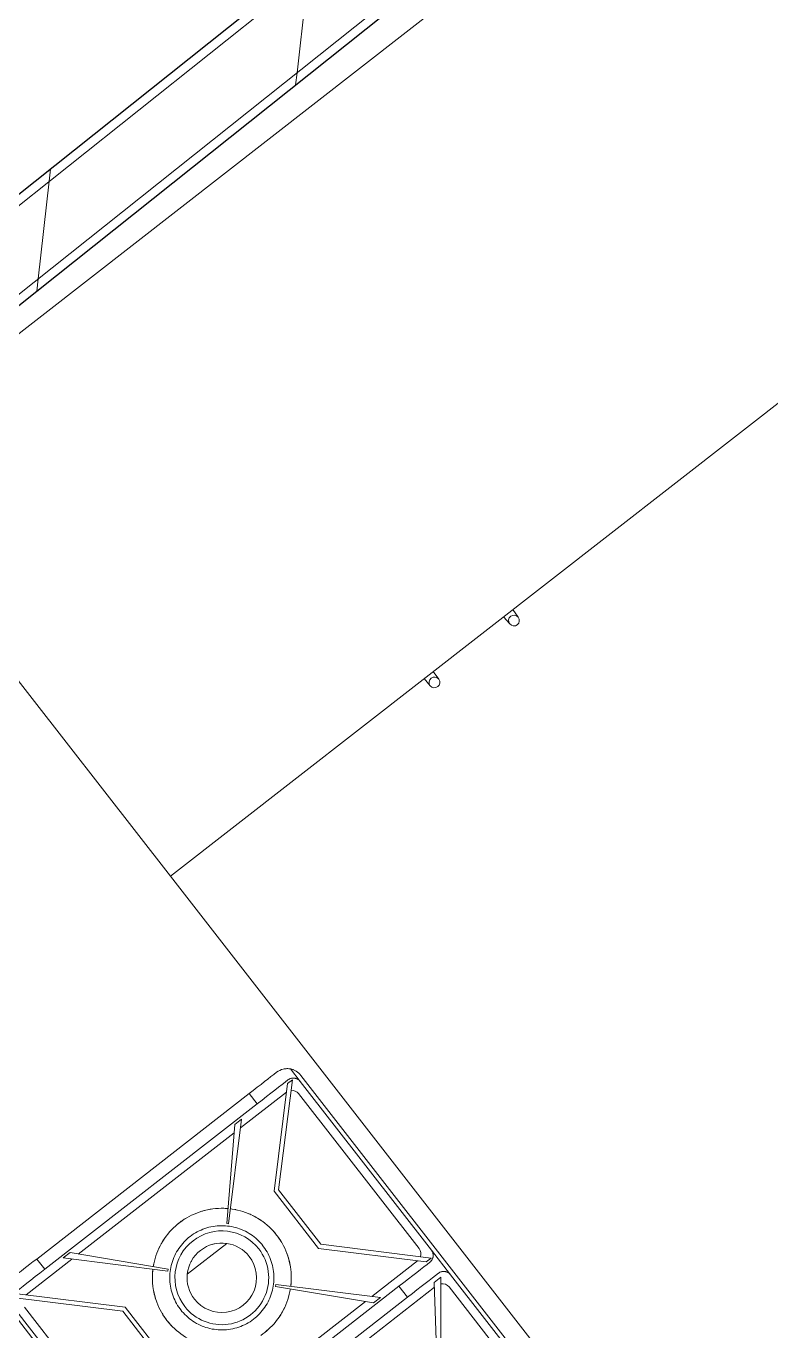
# Model space of a CAD drawing. Header units: millimetres. Extents: x 0 to 57242, y -59538 to 11130.
# Drawn here: x 15314 to 16172, y -10192 to -8690 of the extents above; entities that cross this region are included whole.
import ezdxf

# ---------------------------------------------------------------- set-up
doc = ezdxf.new("R2010")
doc.units = ezdxf.units.MM
for name, color, linetype, lineweight in [('A-WALL', 113, 'Continuous', 9), ('A-WALL-PATT', 111, 'Continuous', 25), ('I-FURN', 30, 'Continuous', 9), ('Q-SPCQ', 91, 'Continuous', 9)]:
    doc.layers.add(name, color=color, linetype=linetype, lineweight=lineweight)
pattern_1 = [(263.52, (15735.63, -8541.24), (353.33, -40.14), []), (263.52, (15972.9, -8839.34), (353.33, -40.14), [])]

# ---------------------------------------------------------------- blocks, each defined once
blk = doc.blocks.new('Kitchen_Kitchen-Cabinets_Nobilia_Base-units-SPUD-2-DOORS - Lacquered Laminate core _MDF_ - 800x720x561-1115514-Level 0')
at = {"layer": 'Q-SPCQ'}
for p, q in [((-64.7, -600), (-64.2, -610.8)), ((-64.7, -600), (-64.2, -610.8)), ((-51.8, -610.8), (-51.3, -600)), ((-51.8, -610.8), (-51.3, -600)), ((51.8, -610.8), (51.3, -600)), ((51.8, -610.8), (51.3, -600)), ((64.7, -600), (64.2, -610.8)), ((64.7, -600), (64.2, -610.8))]:
    blk.add_line(p, q, dxfattribs=at)
for centre, start, end in [((-58, -610.8), 0, 180), ((-58, -610.8), 180, 0), ((-58, -610.8), 180, 0), ((58, -610.8), 0, 180), ((58, -610.8), 180, 0), ((58, -610.8), 180, 0)]:
    blk.add_arc(centre, 6.18, start, end, dxfattribs=at)
blk = doc.blocks.new('Kitchen_Kitchen-Cabinets_Nobilia_Worktop-Concrete-slate-grey-reproduction - Concrete slate grey reproduction - 50-5100x16x250-1200-1173267-Level 0')
at = {"layer": 'I-FURN'}
blk.add_line((801.25, 300), (-783.75, 300), dxfattribs=at)
blk = doc.blocks.new('Kitchen_Kitchen-Cabinets_Nobilia_Worktop-Concrete-slate-grey-reproduction - Concrete slate grey reproduction - 50-5100x16x250-1200-1173269-Level 0')
at = {"layer": 'I-FURN'}
for p, q in [((750, 300), (-750, 300)), ((-750, 300), (-750, -300)), ((-750, -300), (750, -300))]:
    blk.add_line(p, q, dxfattribs=at)
blk = doc.blocks.new('Kitchen_Gas-Hob_HAFELE_Haco - Plus _495_06_165-1317652-Level 0')
at = {"layer": 'Q-SPCQ'}
for p, q in [((-423.2, 250), (-405, 250)), ((-321.6, 153.7), (-412.1, 244.1)), ((-412.1, 244.1), (-412.1, 237.1)), ((-410, 255), (410, 255)), ((-405, 250), (-159, 250)), ((-151.9, 244.1), (-242.4, 153.7)), ((-159, 250), (-123, 250)), ((-151.9, 237.1), (-151.9, 244.1)), ((-123, 250), (123, 250)), ((-412.1, 237.1), (-323.7, 148.7)), ((-405, 163), (-405, 230)), ((-395, 240), (-169, 240)), ((-240.3, 148.7), (-151.9, 237.1)), ((-159, 230), (-159, 163)), ((-127.6, 239.6), (-127.6, 229.9)), ((-31.2, 164.3), (-127.6, 239.6)), ((-127.6, 229.9), (-33.3, 161.4)), ((-123, 53.2), (-123, 226.8)), ((-113, 240), (113, 240)), ((-430, -115), (-430, 195)), ((-430, 195), (-415, 195)), ((-415, -115), (-415, 195)), ((-149, 195), (-133, 195)), ((-149, 195), (-149, -115)), ((-133, -115), (-133, 195)), ((-412.1, 170.1), (-412.1, 160.1)), ((-326.3, 84.3), (-412.1, 170.1)), ((-151.9, 170.1), (-237.7, 84.3)), ((-151.9, 160.1), (-151.9, 170.1)), ((-412.1, 160.1), (-327.8, 82.7)), ((-405, -73.9), (-405, 153.9)), ((-242.4, 153.7), (-321.6, 153.7)), ((-236.2, 82.7), (-151.9, 160.1)), ((-159, 153.9), (-159, -73.9)), ((-323.7, 148.7), (-240.3, 148.7)), ((-327.8, 82.7), (-326.3, 84.3)), ((-237.7, 84.3), (-236.2, 82.7)), ((-309.8, 68.8), (-309.8, 11.2)), ((-327.8, -2.7), (-412.1, -80.1)), ((-412.1, -90.1), (-326.3, -4.3)), ((-326.3, -4.3), (-327.8, -2.7)), ((-323.7, -68.7), (-412.1, -157.1)), ((-412.1, -164.1), (-321.6, -73.7)), ((-240.3, -68.7), (-323.7, -68.7)), ((-321.6, -73.7), (-242.4, -73.7)), ((-412.1, -80.1), (-412.1, -90.1)), ((-405, -150), (-405, -83)), ((-430, -115), (-415, -115)), ((-169, -160), (-395, -160)), ((-430, -175), (430, -175)), ((-159, -170), (-405, -170))]:
    blk.add_line(p, q, dxfattribs=at)
at = {"layer": 'Q-SPCQ', "flags": 128}
for points in [[(-282, 120), (-285.2, 119.9), (-288.4, 119.7), (-291.6, 119.4), (-294.7, 119), (-297.9, 118.4), (-301, 117.7), (-304.1, 116.9), (-307.2, 115.9), (-310.2, 114.9), (-313.2, 113.7), (-316.1, 112.4), (-318.9, 111), (-321.8, 109.4), (-324.5, 107.8), (-327.2, 106), (-329.8, 104.2), (-332.3, 102.2), (-334.8, 100.1), (-337.1, 98), (-338.6, 96.6)], [(-225.6, 96.8), (-228, 99), (-230.4, 101.1), (-232.9, 103.1), (-235.4, 105), (-238.1, 106.8), (-240.8, 108.6), (-243.5, 110.1), (-246.4, 111.6), (-249.3, 113), (-252.2, 114.2), (-255.2, 115.4), (-258.2, 116.4), (-261.3, 117.3), (-264.4, 118), (-267.6, 118.7), (-270.7, 119.2), (-273.9, 119.6), (-277.1, 119.8), (-280.3, 120), (-282, 120)], [(-340.6, 94.5), (-341.6, 93.4), (-343.7, 91), (-345.6, 88.5), (-347.5, 85.9), (-349.3, 83.2), (-351, 80.5), (-352.6, 77.7), (-354, 74.9), (-355.3, 71.9), (-356.6, 69), (-357.7, 66), (-358.6, 62.9), (-359.5, 59.9), (-360.2, 56.7), (-360.8, 53.6), (-361.3, 50.4), (-361.7, 47.3), (-361.9, 44.1), (-362, 40.9), (-362, 37.7), (-361.8, 34.5), (-361.5, 31.3), (-361.1, 28.1), (-360.6, 25), (-359.9, 21.8), (-359.1, 18.7), (-358.2, 15.7), (-357.2, 12.6), (-356, 9.6), (-354.7, 6.7), (-353.4, 3.8), (-351.9, 1), (-350.2, -1.8), (-348.5, -4.5), (-346.7, -7.1), (-344.7, -9.6), (-342.7, -12.1), (-340.6, -14.5)], [(-282, 100), (-284.4, 100), (-286.8, 99.8), (-289.2, 99.6), (-291.6, 99.2), (-293.9, 98.8), (-296.3, 98.3), (-298.6, 97.7), (-300.9, 97), (-303.1, 96.2), (-305.4, 95.3), (-307.6, 94.3), (-309.7, 93.2), (-311.8, 92.1), (-313.9, 90.8), (-315.9, 89.5), (-317.8, 88.1), (-319.7, 86.7), (-321.6, 85.1), (-323.3, 83.5), (-325, 81.8), (-326.7, 80), (-328.2, 78.2), (-329.7, 76.3), (-331.2, 74.4), (-332.5, 72.4), (-333.7, 70.4), (-334.9, 68.3), (-336, 66.1), (-337, 64), (-337.9, 61.7), (-338.7, 59.5), (-339.5, 57.2), (-340.1, 54.9), (-340.7, 52.6), (-341.1, 50.2), (-341.5, 47.8), (-341.8, 45.4), (-341.9, 43), (-342, 40.6), (-342, 38.2), (-341.9, 35.9), (-341.6, 33.5), (-341.3, 31.1), (-340.9, 28.7), (-340.4, 26.4), (-339.8, 24), (-339.2, 21.7), (-338.4, 19.5), (-337.5, 17.2), (-336.6, 15), (-335.5, 12.9), (-334.4, 10.8), (-333.2, 8.7), (-331.9, 6.7), (-330.5, 4.7), (-329.1, 2.8), (-327.5, 0.9), (-325.9, -0.9), (-324.3, -2.6), (-322.5, -4.2), (-320.7, -5.8), (-318.9, -7.3), (-316.9, -8.8), (-315, -10.1), (-312.9, -11.4), (-310.8, -12.6), (-308.7, -13.7), (-306.6, -14.7), (-304.3, -15.7), (-302.1, -16.5), (-299.8, -17.3), (-297.5, -18), (-295.2, -18.5), (-292.8, -19), (-290.5, -19.4), (-288.1, -19.7), (-285.7, -19.9), (-283.3, -20), (-282, -20)], [(-282, -20), (-279.6, -20), (-277.2, -19.8), (-274.8, -19.6), (-272.4, -19.2), (-270.1, -18.8), (-267.7, -18.3), (-265.4, -17.7), (-263.1, -17), (-260.9, -16.2), (-258.6, -15.3), (-256.4, -14.3), (-254.3, -13.2), (-252.2, -12.1), (-250.1, -10.8), (-248.1, -9.5), (-246.2, -8.1), (-244.3, -6.7), (-242.4, -5.1), (-240.7, -3.5), (-239, -1.8), (-237.3, 0), (-235.8, 1.8), (-234.3, 3.7), (-232.8, 5.6), (-231.5, 7.6), (-230.3, 9.6), (-229.1, 11.7), (-228, 13.9), (-227, 16), (-226.1, 18.3), (-225.3, 20.5), (-224.5, 22.8), (-223.9, 25.1), (-223.3, 27.4), (-222.9, 29.8), (-222.5, 32.2), (-222.2, 34.6), (-222.1, 37), (-222, 39.4), (-222, 41.8), (-222.1, 44.1), (-222.4, 46.5), (-222.7, 48.9), (-223.1, 51.3), (-223.6, 53.6), (-224.2, 56), (-224.8, 58.3), (-225.6, 60.5), (-226.5, 62.8), (-227.4, 65), (-228.5, 67.1), (-229.6, 69.2), (-230.8, 71.3), (-232.1, 73.3), (-233.5, 75.3), (-234.9, 77.2), (-236.5, 79.1), (-238.1, 80.9), (-239.7, 82.6), (-241.5, 84.2), (-243.3, 85.8), (-245.1, 87.3), (-247.1, 88.8), (-249, 90.1), (-251.1, 91.4), (-253.2, 92.6), (-255.3, 93.7), (-257.4, 94.7), (-259.7, 95.7), (-261.9, 96.5), (-264.2, 97.3), (-266.5, 98), (-268.8, 98.5), (-271.2, 99), (-273.5, 99.4), (-275.9, 99.7), (-278.3, 99.9), (-280.7, 100), (-282, 100)], [(-202, 42.3), (-202.2, 45.5), (-202.5, 48.7), (-202.9, 51.9), (-203.4, 55), (-204.1, 58.2), (-204.9, 61.3), (-205.8, 64.3), (-206.8, 67.4), (-208, 70.4), (-209.3, 73.3), (-210.6, 76.2), (-212.1, 79), (-213.8, 81.8), (-215.5, 84.5), (-217.3, 87.1), (-219.3, 89.6), (-221.3, 92.1), (-223.4, 94.5)], [(-338.4, -16.8), (-336, -19), (-333.6, -21.1), (-331.1, -23.1), (-328.6, -25), (-325.9, -26.8), (-323.2, -28.6), (-320.5, -30.1), (-317.6, -31.6), (-314.7, -33), (-311.8, -34.2), (-308.8, -35.4), (-305.8, -36.4), (-302.7, -37.3), (-299.6, -38), (-296.4, -38.7), (-293.3, -39.2), (-290.1, -39.6), (-286.9, -39.8), (-283.7, -40), (-282, -40)], [(-282, -40), (-278.8, -39.9), (-275.6, -39.7), (-272.4, -39.4), (-269.3, -39), (-266.1, -38.4), (-263, -37.7), (-259.9, -36.9), (-256.8, -35.9), (-253.8, -34.9), (-250.8, -33.7), (-247.9, -32.4), (-245.1, -31), (-242.2, -29.4), (-239.5, -27.8), (-236.8, -26), (-234.2, -24.2), (-231.7, -22.2), (-229.2, -20.1), (-226.9, -18), (-225.4, -16.6)]]:
    blk.add_lwpolyline(points, dxfattribs=at)
at = {"layer": 'Q-SPCQ'}
for centre, radius, start, end in [((-410, 235), 20, 90, 131.4096), ((-410, 235), 20, 120, 124.5711), ((-410, 235), 20, 120, 124.5711), ((-410, 235), 20, 105, 109.2063), ((-410, 235), 20, 105, 109.2063), ((-405, 240), 10, 152.0143, 161.6186), ((-405, 240), 10, 137.925, 146.8505), ((-405, 240), 10, 90, 132.6023), ((-159, 240), 10, 47.3977, 90), ((-159, 240), 10, 33.1495, 42.075), ((-159, 240), 10, 18.3814, 27.9857), ((-123, 240), 10, 152.0143, 161.6186), ((-123, 240), 10, 137.925, 146.8505), ((-123, 240), 10, 90, 132.6023), ((-395, 230), 10, 90, 147.003), ((-169, 230), 10, 32.997, 90), ((-113, 230), 10, 90, 149.9378), ((-282, 40), 80, 117.152, 119.0987), ((-282, 40), 80, 106.6058, 116.0723), ((-282, 40), 80, 95.2534, 97.2272), ((-282, 40), 80, 90, 93.9958), ((-282, 40), 80, 86.0042, 90), ((-282, 40), 80, 82.7728, 84.7466), ((-282, 40), 80, 61.0941, 73.3942), ((-282, 40), 80, 137.1227, 139.441), ((-282, 40), 80, 133.6843, 135), ((-282, 40), 54, 90, 270), ((-282, 40), 80, 130.3627, 131.2481), ((-282, 40), 54, 270, 90), ((-282, 40), 80, 52.3703, 53.2674), ((-282, 40), 80, 45, 51.2252), ((-282, 40), 80, 41.0244, 42.8773), ((-282, 40), 80, 151.0713, 152.3136), ((-282, 40), 40, 90, 133.955), ((-282, 40), 40, 270, 90), ((-282, 40), 80, 16.2142, 26.7956), ((-282, 40), 80, 155.4897, 161.2345), ((-282, 40), 40, 133.955, 226.045), ((-282, 40), 80, 175.5802, 184.3492), ((-282, 40), 80, 173.4081, 174.5719), ((-282, 40), 40, 155.0215, 158.0556), ((-282, 40), 80, 356.1908, 4.3492), ((-282, 40), 40, 178.1439, 181.8561), ((-282, 40), 80, 196.2142, 206.7956), ((-282, 40), 40, 201.9444, 204.9785), ((-282, 40), 40, 226.045, 270), ((-282, 40), 80, 221.0244, 222.8773), ((-282, 40), 80, 225, 231.2252), ((-282, 40), 80, 241.0941, 253.3942), ((-282, 40), 80, 262.7728, 264.7466), ((-282, 40), 80, 266.0042, 270), ((-282, 40), 80, 270, 273.9958), ((-282, 40), 80, 275.2534, 277.2272)]:
    blk.add_arc(centre, radius, start, end, dxfattribs=at)
for points, knots in [([(-423.2, 250), (-424.2, 249.1), (-426.1, 247.1), (-429, 242.2), (-430, 237.9), (-430, 235)], [-1, -1, -1, -1, -0.75, -0.5, 0, 0, 0, 0]), ([(-415, 240), (-415, 240.7), (-414.8, 242.2), (-414.2, 244), (-413.5, 245.3), (-412.9, 246.2), (-412.3, 246.9), (-411.8, 247.4), (-411.4, 247.7), (-410.9, 248.1), (-410.5, 248.4), (-410, 248.7), (-409.5, 248.9), (-409, 249.2), (-408.3, 249.5), (-407, 249.9), (-405.8, 250), (-405, 250)], [-1, -1, -1, -1, -0.857143, -0.714286, -0.642857, -0.571429, -0.5, -0.464286, -0.428571, -0.392857, -0.357143, -0.321429, -0.285714, -0.25, -0.214286, -0.142857, 0, 0, 0, 0]), ([(-159, 250), (-158.2, 250), (-157, 249.9), (-155.6, 249.4), (-154.7, 249), (-154, 248.7), (-153.5, 248.4), (-153.1, 248.1), (-152.6, 247.7), (-152.2, 247.4), (-151.7, 246.9), (-151.1, 246.2), (-150.5, 245.3), (-149.8, 244), (-149.2, 242.2), (-149, 240.7), (-149, 240)], [-1, -1, -1, -1, -0.857143, -0.785714, -0.714286, -0.678571, -0.642857, -0.607143, -0.571429, -0.535714, -0.5, -0.428571, -0.357143, -0.285714, -0.142857, 0, 0, 0, 0]), ([(-133, 240), (-133, 240.7), (-132.8, 242.2), (-132.2, 244), (-131.5, 245.3), (-130.9, 246.2), (-130.3, 246.9), (-129.8, 247.4), (-129.4, 247.7), (-128.9, 248.1), (-128.5, 248.4), (-128, 248.7), (-127.5, 248.9), (-127, 249.2), (-126.3, 249.5), (-125, 249.9), (-123.8, 250), (-123, 250)], [-1, -1, -1, -1, -0.857143, -0.714286, -0.642857, -0.571429, -0.5, -0.464286, -0.428571, -0.392857, -0.357143, -0.321429, -0.285714, -0.25, -0.214286, -0.142857, 0, 0, 0, 0])]:
    blk.add_open_spline(points, degree=3, knots=knots, dxfattribs=at)
for points in [[(-430, 195), (-430, 211.6), (-430, 225), (-430, 235)], [(-415, 195), (-415, 214.6), (-415, 229.6), (-415, 240)], [(-149, 240), (-149, 229.6), (-149, 214.6), (-149, 195)], [(-133, 195), (-133, 214.6), (-133, 229.6), (-133, 240)], [(-430, -170), (-430, -160.4), (-430, -142.1), (-430, -115)], [(-415, -160), (-415, -149.6), (-415, -134.6), (-415, -115)]]:
    blk.add_open_spline(points, degree=3, dxfattribs=at)

msp = doc.modelspace()

# ---------------------------------------------------------------- hatches: boundary and pattern name
at = {"layer": 'A-WALL-PATT', "lineweight": 9}
h = msp.add_hatch(dxfattribs=at)
h.set_pattern_fill('FP_22', color=256, angle=45, style=0, pattern_type=2)
h.set_pattern_definition(pattern_1)
h.paths.add_polyline_path([(14614.2, -9548.9), (16969.2, -7674.4), (16919.4, -7611.8), (14564.3, -9486.3)])
h = msp.add_hatch(dxfattribs=at)
h.set_pattern_fill('FP_22', color=256, angle=45, style=0, pattern_type=2)
h.set_pattern_definition(pattern_1)
h.paths.add_polyline_path([(14572.2, -9480.1), (15722.3, -8564.6), (15716.1, -8556.8), (14565.9, -9472.3)])
h.paths.add_polyline_path([(15784.9, -8514.8), (16919.4, -7611.8), (16913.1, -7604), (16905.3, -7610.2), (16909.3, -7615.1), (16893.6, -7627.6), (16889.7, -7622.6), (15778.7, -8507)])
h = msp.add_hatch(dxfattribs=at)
h.set_pattern_fill('FP_22', color=256, angle=45, style=0, pattern_type=2)
h.set_pattern_definition(pattern_1)
h.paths.add_polyline_path([(14628.2, -9550.5), (17045.8, -7626.1), (17039.6, -7618.3), (14622, -9542.7)])

# ---------------------------------------------------------------- linework, layer by layer
at = {"layer": 'A-WALL'}
for p, q in [((17039.6, -7618.3), (14614.2, -9548.9)), ((15722.3, -8564.6), (14564.3, -9486.3))]:
    msp.add_line(p, q, dxfattribs=at)
at = {"layer": 'A-WALL', "lineweight": 25}
for p, q in [((14628.2, -9550.5), (17045.8, -7626.1)), ((15708.2, -8563), (14565.9, -9472.3))]:
    msp.add_line(p, q, dxfattribs=at)

# ---------------------------------------------------------------- block references
at = {"layer": 'I-FURN'}
for name, p, rotation in [('Kitchen_Kitchen-Cabinets_Nobilia_Worktop-Concrete-slate-grey-reproduction - Concrete slate grey reproduction - 50-5100x16x250-1200-1173269-Level 0', (15887.8, -8970.9), 37.89598474947854), ('Kitchen_Kitchen-Cabinets_Nobilia_Worktop-Concrete-slate-grey-reproduction - Concrete slate grey reproduction - 50-5100x16x250-1200-1173267-Level 0', (15724.9, -10471), 307.895984749479)]:
    msp.add_blockref(name, p, dxfattribs=dict(at, rotation=rotation))
at = {"layer": 'Q-SPCQ'}
for name, p, rotation in [('Kitchen_Kitchen-Cabinets_Nobilia_Base-units-SPUD-2-DOORS - Lacquered Laminate core _MDF_ - 800x720x561-1115514-Level 0', (15455, -8927.6), 37.89598474948015), ('Kitchen_Gas-Hob_HAFELE_Haco - Plus _495_06_165-1317652-Level 0', (15681.1, -10377.7), 307.8832601149979)]:
    msp.add_blockref(name, p, dxfattribs=dict(at, rotation=rotation))

doc.saveas('drawing.dxf')
